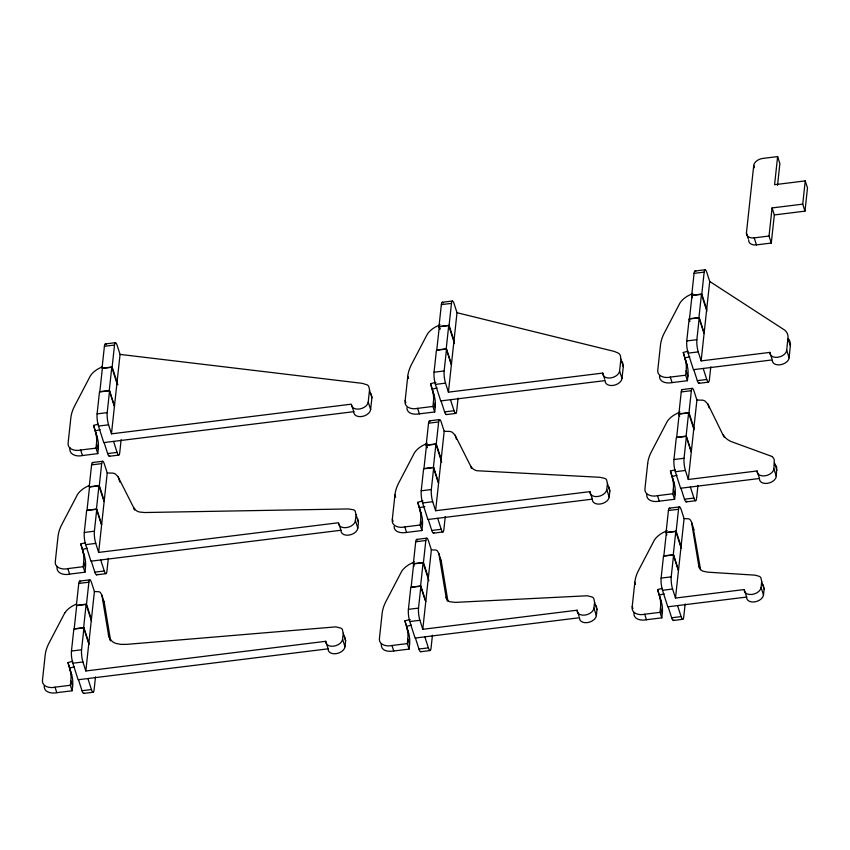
<?xml version="1.0" encoding="UTF-8"?>
<svg xmlns="http://www.w3.org/2000/svg" width="850" height="850" viewBox="0 0 850 850"><rect width="100%" height="100%" fill="white"/><g stroke="black" fill="none" stroke-linecap="round" stroke-linejoin="round"><path stroke-width="1.27" d="M57.152 566.291C55.675 573.41 64.26 575.514 69.604 574.111L84.947 572.209L85.436 567.715A65.907 43.063 -17.8 0 0 84.511 556.325L80.793 543.989A39.132 25.564 -17.8 0 1 85.584 542.757M69.976 447.716C68.499 454.835 77.084 456.939 82.429 455.536L97.771 453.634L98.249 449.14A65.907 43.063 -17.8 0 0 97.336 437.761L93.606 425.414A39.132 25.564 -17.8 0 1 98.409 424.192M356.044 514.728L355.141 510.956A7.724 5.047 -17.8 0 0 353.621 509.798L348.457 508.938L144.426 512.529L139.357 511.987A13.387 8.744 -17.8 0 1 136.117 510.499L133.62 507.567L117.959 476.531L115.239 473.928A10.752 7.023 -17.8 0 0 113.039 473.121L107.238 472.961L98.653 552.415L338.555 522.739A8.681 5.674 -17.8 0 0 346.343 527.627A8.681 5.674 -17.8 0 0 355.406 520.657L356.044 514.728L358.456 522.229L357.818 528.158A8.681 5.674 -17.8 0 1 348.755 535.128A8.681 5.674 -17.8 0 1 340.967 530.251L90.95 561.17L85.648 544.648A8.681 1.838 82.9 0 1 84.277 532.461L86.647 510.521L96.762 509.277L101.66 524.546M358.456 522.229L357.553 518.468M427.252 443.222L422.067 445.878A20.74 13.557 -17.8 0 0 414.513 452.71L398.692 483.013A57.524 37.591 -17.8 0 0 394.942 494.913L392.339 519.106C390.862 526.224 399.447 528.328 404.791 526.926L420.123 525.024L420.612 520.529A65.907 43.063 -17.8 0 0 419.698 509.139L417.733 502.308A39.132 25.564 -17.8 0 1 423.024 500.979M440.066 324.647L434.892 327.303A20.74 13.557 -17.8 0 0 427.337 334.135L411.506 364.438A57.524 37.591 -17.8 0 0 407.766 376.337L405.152 400.531C403.676 407.649 412.261 409.753 417.605 408.351L432.947 406.449L433.436 401.954L435.2 407.469L434.711 411.963L419.379 413.854C414.694 414.747 406.969 414.088 406.863 407.819M607.431 483.448L606.539 479.708A8.649 5.652 -17.8 0 0 605.062 478.476L600.026 477.307L476.839 470.73A15.374 10.041 -17.8 0 1 472.6 468.531L470.571 465.896L454.909 434.86L452.189 432.246A10.752 7.023 -17.8 0 0 449.99 431.439L444.189 431.29L435.604 510.733L589.921 491.64A8.681 5.674 -17.8 0 0 597.709 496.527A8.681 5.674 -17.8 0 0 606.773 489.558L607.431 483.448L609.843 490.96L609.184 497.069A8.681 5.674 -17.8 0 1 600.111 504.039A8.681 5.674 -17.8 0 1 592.333 499.152L427.901 519.499L422.599 502.966A8.681 1.838 82.9 0 1 421.228 490.779L423.598 468.849L433.712 467.596L438.611 482.864M609.843 490.96L608.951 487.22A8.649 5.652 -17.8 0 0 608.303 486.551M667.144 530.538L661.959 533.194A20.74 13.557 -17.8 0 0 654.404 540.026L638.584 570.329A57.524 37.591 -17.8 0 0 634.833 582.229L632.23 606.422C630.753 613.541 639.338 615.644 644.683 614.231L660.014 612.34L660.503 607.846A65.907 43.063 -17.8 0 0 659.589 596.456L657.624 589.624L661.353 601.97A65.907 43.063 -17.8 0 1 662.278 613.349L661.789 617.844L646.446 619.746C641.474 620.872 633.261 619.576 633.93 612.85M343.23 633.293L342.359 629.425A8.989 5.876 -17.8 0 0 340.892 628.139L335.888 626.864L127.011 644.343L120.902 644.396L115.993 643.439A17.638 11.528 -17.8 0 1 112.264 641.463L109.735 638.477L108.619 635.577L101.904 595.213L100.353 592.461A6.503 4.25 -17.8 0 0 98.855 591.727L94.414 591.536L85.829 670.979L325.741 641.304A8.681 5.674 -17.8 0 0 333.519 646.191A8.681 5.674 -17.8 0 0 342.582 639.221L343.23 633.293L345.642 640.804L344.994 646.733A8.681 5.674 -17.8 0 1 335.931 653.703A8.681 5.674 -17.8 0 1 328.153 648.816L78.136 679.745L72.824 663.223A8.681 1.838 82.9 0 1 71.464 651.036L73.833 629.096L83.938 627.842L88.846 643.121M345.642 640.804L344.771 636.937M114.484 405.971L109.576 390.703L99.471 391.956L97.102 413.886A8.681 1.838 82.9 0 0 98.473 426.073L103.774 442.595L353.791 411.676A8.681 5.674 -17.8 0 0 361.569 416.564A8.681 5.674 -17.8 0 0 370.632 409.594L368.231 402.082L369.548 389.64L368.677 386.283A9.934 6.492 -17.8 0 0 367.253 384.912L362.387 383.361L120.062 354.397L117.162 345.376A8.681 1.838 82.9 0 0 114.516 345.047L104.412 346.301L102.032 368.241L112.147 366.987L114.516 345.047M370.632 409.594L371.96 397.152L371.089 393.794M594.586 602.204L593.725 598.326A8.989 5.876 -17.8 0 0 592.259 597.04L587.244 595.776L455.313 602.374L449.841 601.736A9.424 6.162 -17.8 0 1 447.993 600.695L446.176 597.709L438.855 553.531L437.293 550.779A6.503 4.25 -17.8 0 0 435.806 550.046L431.364 549.865L422.779 629.308L577.097 610.215A8.681 5.674 -17.8 0 0 584.885 615.102A8.681 5.674 -17.8 0 0 593.948 608.133L594.586 602.204L596.997 609.716L596.36 615.644A8.681 5.674 -17.8 0 1 587.297 622.614A8.681 5.674 -17.8 0 1 579.509 617.727L415.076 638.063L409.774 621.541A8.681 1.838 82.9 0 1 408.404 609.354L410.784 587.424L420.888 586.171L425.786 601.439M596.997 609.716L596.392 606.231M761.717 581.538L760.846 577.66A8.989 5.876 -17.8 0 0 759.379 576.374L755.151 575.163L707.71 572.156L702.992 571.179A11.773 7.692 -17.8 0 1 700.315 569.33L698.796 566.015L691.475 521.836L690.009 519.531A6.503 4.25 -17.8 0 0 688.511 518.787L684.08 518.606L675.495 598.049L744.228 589.549A8.681 5.674 -17.8 0 0 752.006 594.437A8.681 5.674 -17.8 0 0 761.079 587.467L761.717 581.538L764.129 589.039L763.491 594.968A8.681 5.674 -17.8 0 1 754.418 601.938A8.681 5.674 -17.8 0 1 746.64 597.061L667.792 606.804L662.49 590.282A8.681 1.838 82.9 0 1 661.119 578.096L663.489 556.166L673.604 554.912L678.502 570.18M764.129 589.039L763.258 585.172A8.989 5.876 -17.8 0 0 762.96 584.811M620.872 359.136L620.362 355.491A12.283 8.032 -17.8 0 0 618.396 353.175L614.316 351.422L457.013 312.715L448.418 392.158L602.746 373.076A8.681 5.674 -17.8 0 0 610.523 377.963A8.681 5.674 -17.8 0 0 619.586 370.993L620.872 359.136L623.284 366.637L621.998 378.494A8.681 5.674 -17.8 0 1 612.935 385.464A8.681 5.674 -17.8 0 1 605.157 380.587L440.725 400.924L435.413 384.402A8.681 1.838 82.9 0 1 434.053 372.215L436.422 350.274L446.526 349.021L451.435 364.299M623.284 366.637L622.774 363.003A12.283 8.032 -17.8 0 0 621.616 361.377M691.326 451.616L686.418 436.337L676.313 437.591L673.944 459.521A8.681 1.838 82.9 0 0 675.304 471.707L680.616 488.24L759.464 478.486A8.681 5.674 -17.8 0 0 767.242 483.374A8.681 5.674 -17.8 0 0 776.305 476.404L773.893 468.892L774.254 459.723A14.312 9.35 -17.8 0 0 771.832 456.408M776.305 476.404L776.666 467.234A14.312 9.35 -17.8 0 0 775.753 465.439M772.268 360.676A8.681 5.674 -17.8 0 0 780.619 364.714A8.681 5.674 -17.8 0 0 789.129 357.829L786.718 350.317L788.056 336.738A20.442 13.356 -17.8 0 0 784.72 330.119L709.718 281.456L706.828 272.446A8.681 1.838 82.9 0 0 704.172 272.117L694.067 273.371L691.698 295.301L692.484 297.766M789.129 357.829L790.468 344.25A20.442 13.356 -17.8 0 0 789.289 340.181M80.601 581.836A8.681 1.838 82.9 0 0 78.763 583.451L76.394 605.381L86.498 604.127L88.878 582.197A8.681 1.838 82.9 0 1 91.524 582.526L94.414 591.536M93.149 462.868A8.681 1.838 82.9 0 0 91.588 464.876L89.218 486.806L99.323 485.562L101.692 463.622A8.681 1.838 82.9 0 1 104.348 463.951L107.238 472.961M44.264 685.78C43.605 692.506 51.807 693.802 56.791 692.676L72.123 690.784L70.359 685.27L70.848 680.776A65.907 43.063 -17.8 0 0 69.923 669.396L67.968 662.564A39.132 25.564 -17.8 0 1 72.76 661.332M84.947 572.209L83.172 566.706L83.661 562.211A65.907 43.063 -17.8 0 0 82.748 550.821L80.793 543.989M97.771 453.634L95.997 448.131L96.486 443.636A65.907 43.063 -17.8 0 0 95.561 432.246L93.606 425.414M72.123 690.784L72.611 686.29A65.907 43.063 -17.8 0 0 71.698 674.9L67.968 662.564M83.629 627.651L86.137 604.414L76.702 605.582L74.194 628.819L83.629 627.651L89.016 644.438M96.443 509.076L98.961 485.839L89.526 487.007L87.019 510.244L96.443 509.076L101.458 524.663M109.267 390.501L111.786 367.264L102.351 368.433L99.832 391.669L109.267 390.501L114.272 406.098M85.829 670.979L82.939 661.969A8.681 1.838 82.9 0 1 81.568 649.782L83.938 627.842M98.653 552.415L95.752 543.394A8.681 1.838 82.9 0 1 94.392 531.207L96.762 509.277M368.231 402.082A8.681 5.674 -17.8 0 1 359.157 409.052A8.681 5.674 -17.8 0 1 351.379 404.164L111.467 433.84L108.577 424.819A8.681 1.838 82.9 0 1 107.206 412.632L109.576 390.703M111.467 433.84L120.062 354.397M95.498 676.887L94.095 689.881A8.681 1.838 82.9 0 1 91.439 689.552L82.004 690.721L78.466 679.702M108.322 558.312L106.909 571.306A8.681 1.838 82.9 0 1 104.263 570.977L94.828 572.146L91.29 561.128M121.136 439.737L119.733 452.731A8.681 1.838 82.9 0 1 117.077 452.402L107.642 453.571L104.114 442.553M414.141 566.174L413.344 563.709L415.714 541.769A8.681 1.838 82.9 0 1 417.552 540.154M426.955 447.599L426.169 445.134L428.538 423.194A8.681 1.838 82.9 0 1 430.1 421.196M439.779 329.024L438.983 326.559L441.352 304.619A8.681 1.838 82.9 0 1 443.19 303.014M426.477 445.326L423.959 468.573L433.394 467.404L435.912 444.157L426.477 445.326L427.242 447.727M439.301 326.751L436.783 349.998L446.218 348.829L448.726 325.592L439.301 326.751L440.066 329.152M381.299 645.777C382.118 651.514 389.279 651.706 393.741 651.004L409.073 649.102L407.309 643.599L407.788 639.104A65.907 43.063 -17.8 0 0 406.874 627.714L404.919 620.883A39.132 25.564 -17.8 0 1 410.21 619.554M409.073 649.102L409.562 644.608A65.907 43.063 -17.8 0 0 408.648 633.229L404.919 620.883M394.049 526.394C394.145 532.653 401.869 533.322 406.555 532.429L421.897 530.528L422.376 526.033A65.907 43.063 -17.8 0 0 421.462 514.654L417.733 502.308M420.58 585.969L423.087 562.732L413.652 563.901L411.145 587.138L420.58 585.969L425.191 600.366M422.779 629.308L419.889 620.287A8.681 1.838 82.9 0 1 418.519 608.101L420.888 586.171M428.358 577.724L423.449 562.456L425.829 540.515A8.681 1.838 82.9 0 1 428.474 540.844L431.364 549.865M435.604 510.733L432.703 501.723A8.681 1.838 82.9 0 1 431.332 489.536L433.712 467.596M441.171 459.149L436.273 443.881L438.642 421.951A8.681 1.838 82.9 0 1 441.299 422.28L444.189 431.29M448.418 392.158L445.527 383.148A8.681 1.838 82.9 0 1 444.157 370.961L446.526 349.021M453.996 340.584L449.098 325.306L451.467 303.376A8.681 1.838 82.9 0 1 454.112 303.705L457.013 312.715M432.448 635.205L431.035 648.199A8.681 1.838 82.9 0 1 428.389 647.87L418.954 649.039L415.416 638.021M445.262 516.63L443.859 529.635A8.681 1.838 82.9 0 1 441.214 529.306L431.779 530.464L428.241 519.456M458.086 398.066L456.684 411.06A8.681 1.838 82.9 0 1 454.027 410.731L444.592 411.899L441.054 400.881M647.668 463.654L645.044 487.847C643.567 494.966 652.152 497.069 657.496 495.667L672.839 493.765L673.327 489.271A65.907 43.063 -17.8 0 0 672.403 477.881L670.448 471.059A39.132 25.564 -17.8 0 1 675.24 469.827M666.846 534.916L666.06 532.451L668.429 510.51A8.681 1.838 82.9 0 1 670.119 508.683M679.671 416.341L678.874 413.876L681.243 391.935A8.681 1.838 82.9 0 1 682.539 389.683M699.242 317.762L696.872 339.703A8.681 1.838 82.9 0 0 698.243 351.889L701.133 360.899L769.866 352.399L772.278 359.911L693.43 369.665L688.128 353.143A8.681 1.838 82.9 0 1 686.758 340.956L689.138 319.016L699.242 317.762L704.14 333.041M659.568 375.7C658.899 382.426 667.112 383.722 672.084 382.596L687.427 380.704L685.663 375.19L686.141 370.696A65.907 43.063 -17.8 0 0 685.227 359.316L683.273 352.484A39.132 25.564 -17.8 0 1 688.064 351.252M646.754 494.275C646.085 501.001 654.287 502.297 659.271 501.171L674.602 499.269L675.091 494.785A65.907 43.063 -17.8 0 0 674.178 483.395L670.448 471.059M687.427 380.704L687.916 376.21A65.907 43.063 -17.8 0 0 686.991 364.82L683.273 352.484M673.285 554.721L675.803 531.473L666.368 532.642L663.85 555.879L673.285 554.721L678.289 570.308M688.617 412.898L686.109 436.146L676.674 437.314L679.192 414.067L688.617 412.898L694.014 429.686M698.934 317.571L701.441 294.334L692.006 295.492L689.499 318.739L698.934 317.571L703.938 333.158M675.495 598.049L672.594 589.039A8.681 1.838 82.9 0 1 671.224 576.852L673.604 554.912M681.062 546.465L676.164 531.197L678.534 509.256A8.681 1.838 82.9 0 1 681.19 509.596L684.08 518.606M773.893 468.892A8.681 5.674 -17.8 0 1 764.83 475.862A8.681 5.674 -17.8 0 1 757.053 470.974L688.309 479.474L685.419 470.464A8.681 1.838 82.9 0 1 684.048 458.277L686.418 436.337M693.887 427.901L688.989 412.622L691.358 390.692A8.681 1.838 82.9 0 1 694.004 391.021L696.904 400.031L688.309 479.474M706.711 309.326L701.803 294.047L704.172 272.117M701.133 360.899L709.718 281.456M685.153 603.946L683.751 616.951A8.681 1.838 82.9 0 1 681.105 616.611L671.67 617.78L668.132 606.762M697.977 485.371L696.575 498.376A8.681 1.838 82.9 0 1 693.919 498.047L684.484 499.205L680.946 488.197M710.802 366.807L709.389 379.801A8.681 1.838 82.9 0 1 706.743 379.472L697.308 380.641L693.77 369.623M748.298 238.829L746.428 232.985L753.737 165.399A8.681 5.674 -17.8 0 1 762.801 158.429L777.622 156.591L779.875 163.604L777.527 185.321M748.68 239.998A8.681 5.674 -17.8 0 0 756.457 244.885L771.29 243.047L769.037 236.034L772.076 207.931L802.74 204.138L805.247 180.901L774.584 184.694L777.622 156.591M771.29 243.047L774.329 214.944L772.076 207.931M774.329 214.944L804.982 211.151L807.5 187.914L805.247 180.901M64.759 612.967L48.917 643.259A57.524 37.591 -17.8 0 0 45.178 655.159L42.564 679.352C41.087 686.471 49.672 688.574 55.016 687.172L70.359 685.27M102.127 366.817L97.941 368.985A20.74 13.557 -17.8 0 0 90.387 375.817L74.556 406.119A57.524 37.591 -17.8 0 0 70.816 418.019L68.213 442.202C66.725 449.331 75.321 451.435 80.665 450.022L95.997 448.131M89.303 485.392L85.117 487.56A20.74 13.557 -17.8 0 0 77.562 494.392L61.742 524.694A57.524 37.591 -17.8 0 0 58.002 536.594L55.388 560.777C53.911 567.896 62.496 570.01 67.841 568.597L83.172 566.706M692.782 293.388L687.597 296.044A20.74 13.557 -17.8 0 0 680.043 302.876L664.222 333.179A57.524 37.591 -17.8 0 0 660.482 345.079L657.868 369.272C656.391 376.391 664.976 378.494 670.321 377.092L685.663 375.19M76.489 603.957L72.303 606.124A20.74 13.557 -17.8 0 0 64.749 612.956M679.957 411.963L674.783 414.619A20.74 13.557 -17.8 0 0 667.229 421.451L651.398 451.754A57.524 37.591 -17.8 0 0 647.657 463.654M414.428 561.797L409.254 564.453A20.74 13.557 -17.8 0 0 401.689 571.285L385.868 601.588A57.524 37.591 -17.8 0 0 382.128 613.487L379.514 637.67C378.038 644.799 386.623 646.903 391.967 645.49L407.309 643.599M746.428 232.985A8.681 5.674 -17.8 0 0 754.205 237.873L769.037 236.034M105.326 343.942L115.441 342.699M442.276 302.271L452.391 301.017M694.992 271.012L705.096 269.758M441.352 304.619L451.467 303.376M438.983 326.559L449.098 325.306M691.698 295.301L701.803 294.047M97.102 413.886L107.206 412.632M434.053 372.215L444.157 370.961M686.758 340.956L696.872 339.703M98.473 426.073L108.577 424.819M435.413 384.402L445.527 383.148M688.128 353.143L698.243 351.889M109.374 456.259L118.809 455.09M446.324 414.577L455.759 413.419M699.04 383.318L708.475 382.16M92.512 462.517L102.616 461.263M429.462 420.846L439.567 419.592M682.168 389.587L692.282 388.333M91.588 464.876L101.692 463.622M428.538 423.194L438.642 421.951M681.243 391.935L691.358 390.692M426.169 445.134L436.273 443.881M678.874 413.876L688.989 412.622M84.277 532.461L94.392 531.207M421.228 490.779L431.332 489.536M673.944 459.521L684.048 458.277M85.648 544.648L95.752 543.394M422.599 502.966L432.703 501.723M675.304 471.707L685.419 470.464M96.56 574.834L105.995 573.665M433.5 533.152L442.935 531.983M686.216 501.893L695.651 500.724M79.688 581.092L89.792 579.838M416.638 539.41L426.743 538.167M669.354 508.151L679.458 506.908M78.763 583.451L88.878 582.197M415.714 541.769L425.829 540.515M668.429 510.51L678.534 509.256M413.344 563.709L423.449 562.456M666.06 532.451L676.164 531.197M71.464 651.036L81.568 649.782M408.404 609.354L418.519 608.101M661.119 578.096L671.224 576.852M72.824 663.223L82.939 661.969M409.774 621.541L419.889 620.287M662.49 590.282L672.594 589.039M83.736 693.409L93.171 692.24M420.686 651.727L430.121 650.558M673.391 620.468L682.826 619.299M696.904 400.031L702.706 400.18A10.752 7.023 -17.8 0 1 704.905 400.998L707.891 404.09L724.083 437.134M771.832 456.408L732.572 442.085A27.519 17.978 -17.8 0 1 723.244 434.647M440.013 558.546L441.267 561.043L447.844 600.822M103.328 600.504L104.316 602.724L110.596 640.677M693.228 527.871L700.57 569.67M802.74 204.138L804.982 211.151M753.737 165.399L754.481 167.737M788.003 338.459L790.415 345.971M754.205 237.873L756.457 244.885M774.541 462.963L776.953 470.475M701.441 294.334L706.828 311.121M757.053 470.974L759.464 478.486M689.138 319.016L689.924 321.481M703.205 368.454L706.743 379.472M707.891 404.09L709.102 407.851M761.079 587.467L763.491 594.968M685.227 359.316L686.991 364.82M686.141 370.696L687.916 376.21M744.228 589.549L746.64 597.061M670.321 377.092L672.084 382.596M686.492 437.346L691.114 451.733M690.381 487.029L693.919 498.047M691.56 522.272L693.972 529.784M672.403 477.891L674.178 483.395M698.796 566.015L699.603 568.523M673.327 489.271L675.091 494.785M672.839 493.765L674.602 499.269M675.803 531.473L681.19 548.261M619.586 370.993L621.998 378.494M657.496 495.667L659.271 501.171M677.567 605.604L681.105 616.611M602.746 373.076L604.754 379.334M659.579 596.456L661.353 601.97M660.503 607.846L662.267 613.349M660.014 612.34L661.789 617.844M606.773 489.558L609.184 497.069M634.844 582.229L635.545 584.428M644.683 614.231L646.446 619.746M632.23 606.422L632.931 608.621M589.921 491.64L592.333 499.152M593.948 608.133L596.36 615.644M577.097 610.215L579.116 616.473M448.726 325.592L454.506 343.57M446.218 348.829L451.223 364.416M450.489 399.712L454.027 410.731M470.571 465.896L471.378 468.392M455.186 435.349L456.386 439.11M435.848 382.404A39.132 25.564 -17.8 0 0 430.557 383.722L434.286 396.079A65.907 43.063 -17.8 0 1 435.2 407.469M430.557 383.743L434.286 396.079M432.947 406.449L434.711 411.963M435.912 444.157L441.681 462.145M407.777 376.337L408.478 378.547M417.605 408.351L419.379 413.854M433.394 467.404L438.398 482.991M405.152 400.531L405.864 402.73M437.676 518.288L441.214 529.306M438.855 553.531L441.267 561.043M419.688 509.139L421.462 514.654M446.069 597.157L447.27 600.918M420.612 520.529L422.376 526.033M420.123 525.024L421.897 530.528M369.506 390.224L371.918 397.736M423.087 562.732L428.868 580.72M394.953 494.913L395.654 497.112M404.791 526.926L406.555 532.429M392.339 519.106L393.04 521.305M351.783 405.418L353.791 411.676M424.851 636.862L428.389 647.87M406.874 627.714L408.638 633.229M407.788 639.104L409.562 644.608M355.406 520.657L357.818 528.158M391.967 645.49L393.741 651.004M338.959 523.983L340.967 530.251M342.582 639.221L344.994 646.733M325.741 641.304L328.153 648.816M112.147 366.987L117.853 384.763M111.786 367.264L117.172 384.051M113.549 441.394L117.077 452.402M133.62 507.567L134.428 510.074M118.235 477.031L119.839 482.035M95.561 432.246L97.336 437.761M96.486 443.636L98.249 449.14M99.323 485.562L104.231 500.831M98.961 485.839L103.966 501.426M80.665 450.022L82.429 455.536M100.725 559.959L104.263 570.977M101.904 595.213L104.316 602.724M82.748 550.821L84.511 556.325M108.396 634.482L110.404 640.741M83.661 562.211L85.436 567.715M86.498 604.127L91.407 619.406M86.137 604.414L91.534 621.201M67.841 568.597L69.604 574.111M87.901 678.534L91.439 689.552M69.923 669.396L71.687 674.9M70.848 680.776L72.611 686.29M55.016 687.172L56.791 692.676M381.214 644.109L381.225 644.969M82.556 549.472A39.132 25.564 -17.8 0 1 87.348 548.271M419.496 507.801A39.132 25.564 -17.8 0 1 424.798 506.494M672.212 476.542A39.132 25.564 -17.8 0 1 677.014 475.331M774.679 464.27A14.312 9.35 -17.8 0 1 775.072 464.642M95.37 430.908A39.132 25.564 -17.8 0 1 100.172 429.696M104.412 346.301A8.681 1.838 82.9 0 1 106.239 344.686M370.079 392.721A9.934 6.492 -17.8 0 1 370.462 393.051M432.512 390.575A65.907 43.063 -17.8 0 1 433.436 401.954M432.321 389.226A39.132 25.564 -17.8 0 1 437.123 388.014M685.036 357.967A39.132 25.564 -17.8 0 1 689.839 356.756M786.718 350.317A8.681 5.674 -17.8 0 1 777.654 357.287A8.681 5.674 -17.8 0 1 769.866 352.399M694.067 273.371A8.681 1.838 82.9 0 1 695.768 271.543M788.343 338.842A20.442 13.356 -17.8 0 1 789.002 339.724M657.624 589.602A39.132 25.564 -17.8 0 1 662.426 588.402M659.388 595.117A39.132 25.564 -17.8 0 1 664.19 593.906M406.683 626.376A39.132 25.564 -17.8 0 1 411.485 625.164M595.489 605.147A8.989 5.876 -17.8 0 1 595.829 605.476M69.732 668.047A39.132 25.564 -17.8 0 1 74.534 666.836M343.729 635.928A8.989 5.876 -17.8 0 1 344.123 636.236M84.065 693.175A8.681 1.838 82.9 0 1 82.004 690.721M421.016 651.493A8.681 1.838 82.9 0 1 418.954 649.039M673.827 620.086A8.681 1.838 82.9 0 1 671.67 617.78M686.821 501.118A8.681 1.838 82.9 0 1 684.484 499.205M434.031 532.589A8.681 1.838 82.9 0 1 431.779 530.464M97.081 574.271A8.681 1.838 82.9 0 1 94.828 572.146M109.703 456.025A8.681 1.838 82.9 0 1 107.642 453.571M446.654 414.354A8.681 1.838 82.9 0 1 444.592 411.899M699.465 382.946A8.681 1.838 82.9 0 1 697.308 380.641"/></g></svg>
